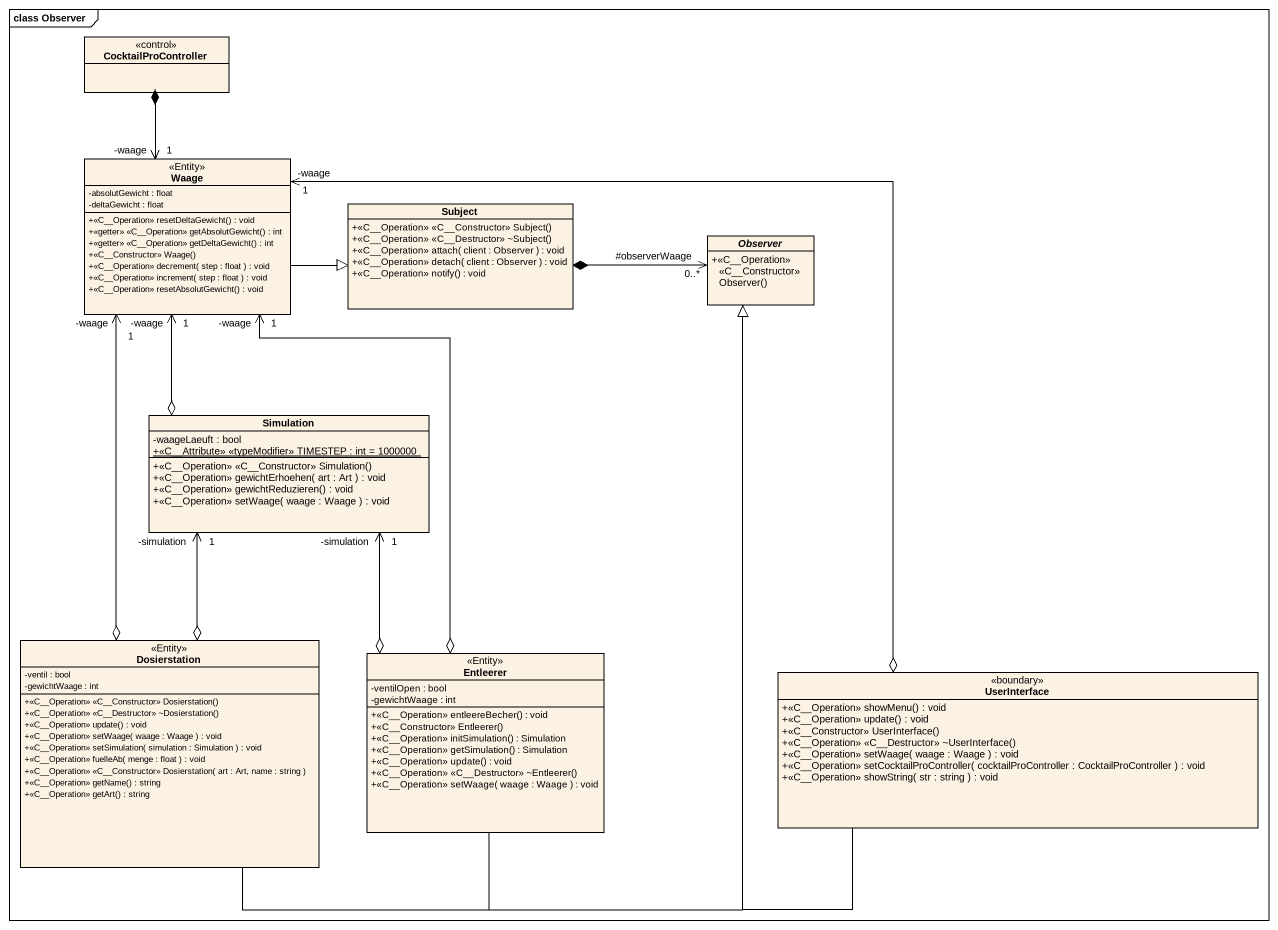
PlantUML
@startuml
mainframe class Observer
hide circle
hide empty members
skinparam classAttributeIconSize 0
class CocktailProController <<control>>
class Waage <<Entity>> {
  -absolutGewicht : float
  -deltaGewicht : float
  +<<C__Operation>> resetDeltaGewicht() : void
  +<<getter>> <<C__Operation>> getAbsolutGewicht() : int
  +<<getter>> <<C__Operation>> getDeltaGewicht() : int
  +<<C__Constructor>> Waage()
  +<<C__Operation>> decrement( step : float ) : void
  +<<C__Operation>> increment( step : float ) : void
  +<<C__Operation>> resetAbsolutGewicht() : void
}
class Subject {
  +<<C~__Operation>> <<C~__Constructor>> Subject()
  +<<C~__Operation>> <<C~__Destructor>> ~Subject()
  +<<C__Operation>> attach( client : Observer ) : void
  +<<C__Operation>> detach( client : Observer ) : void
  +<<C__Operation>> notify() : void
}
abstract class Observer {
  +<<C~__Operation>> <<C~__Constructor>> Observer()
}
class Simulation {
  -waageLaeuft : bool
  {static} +<<C__Attribute>> <<typeModifier>> TIMESTEP : int = 1000000
  +<<C~__Operation>> <<C~__Constructor>> Simulation()
  +<<C__Operation>> gewichtErhoehen( art : Art ) : void
  +<<C__Operation>> gewichtReduzieren() : void
  +<<C__Operation>> setWaage( waage : Waage ) : void
}
class Dosierstation <<Entity>> {
  -ventil : bool
  -gewichtWaage : int
  +<<C~__Operation>> <<C~__Constructor>> Dosierstation()
  +<<C~__Operation>> <<C~__Destructor>> ~Dosierstation()
  +<<C__Operation>> update() : void
  +<<C__Operation>> setWaage( waage : Waage ) : void
  +<<C__Operation>> setSimulation( simulation : Simulation ) : void
  +<<C__Operation>> fuelleAb( menge : float ) : void
  +<<C~__Operation>> <<C~__Constructor>> Dosierstation( art : Art, name : string )
  +<<C__Operation>> getName() : string
  +<<C__Operation>> getArt() : string
}
class Entleerer <<Entity>> {
  -ventilOpen : bool
  -gewichtWaage : int
  +<<C__Operation>> entleereBecher() : void
  +<<C__Constructor>> Entleerer()
  +<<C__Operation>> initSimulation() : Simulation
  +<<C__Operation>> getSimulation() : Simulation
  +<<C__Operation>> update() : void
  +<<C~__Operation>> <<C~__Destructor>> ~Entleerer()
  +<<C__Operation>> setWaage( waage : Waage ) : void
}
class UserInterface <<boundary>> {
  +<<C__Operation>> showMenu() : void
  +<<C__Operation>> update() : void
  +<<C__Constructor>> UserInterface()
  +<<C~__Operation>> <<C~__Destructor>> ~UserInterface()
  +<<C__Operation>> setWaage( waage : Waage ) : void
  +<<C__Operation>> setCocktailProController( cocktailProController : CocktailProController ) : void
  +<<C__Operation>> showString( str : string ) : void
}
CocktailProController *--> "-waage\n1" Waage
Waage -right-|> Subject
Observer "#observerWaage\n0..*" <-left-* Subject
Simulation o-up-> "-waage\n1" Waage
Dosierstation o-up-> "-waage\n1" Waage
Dosierstation -up-|> Observer
Dosierstation o-up-> "-simulation\n1" Simulation
Entleerer o-up-> "-waage\n1" Waage
Entleerer -up-|> Observer
Entleerer o-up-> "-simulation\n1" Simulation
UserInterface o-up-> "-waage\n1" Waage
UserInterface -up-|> Observer
@enduml
